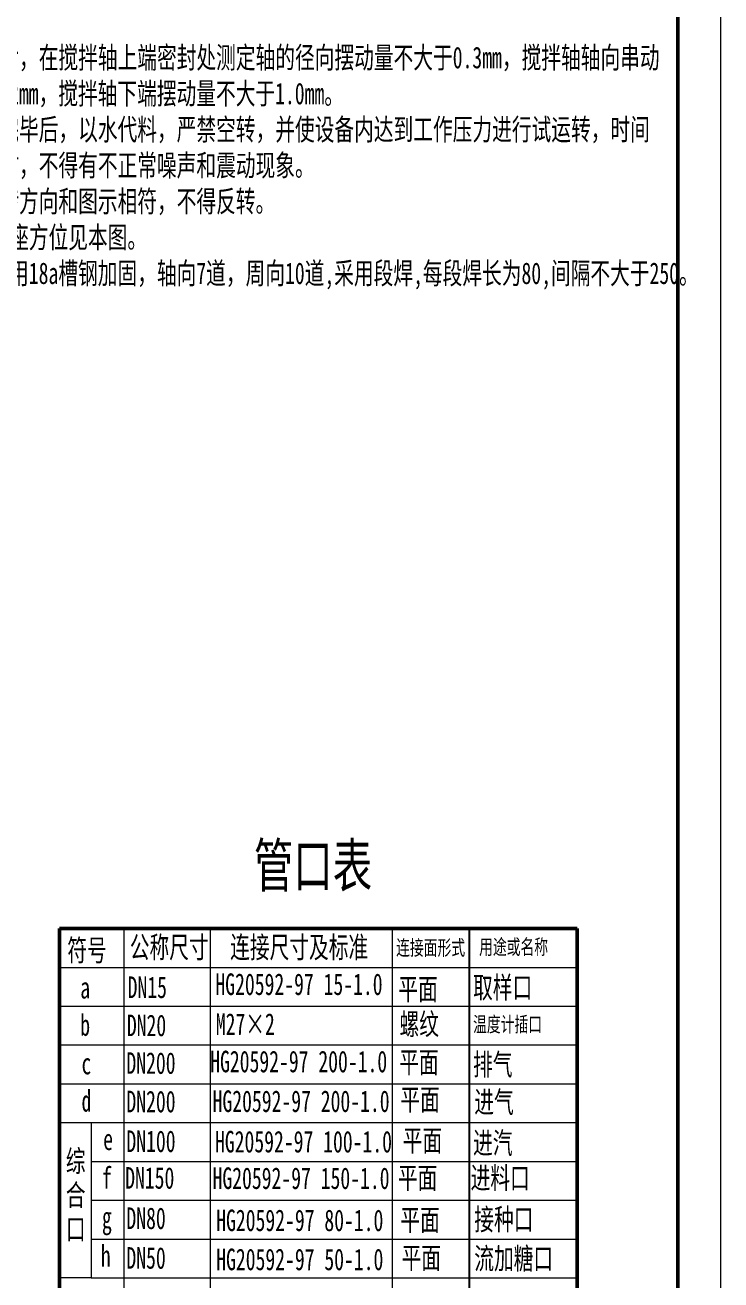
# Model space of a CAD drawing. Header units: millimetres. Extents: x 0 to 16820, y 0 to 23780.
# Drawn here: x 13595 to 16820, y 9961 to 15780 of the extents above; entities that cross this region are included whole.
import ezdxf

# ---------------------------------------------------------------- set-up
doc = ezdxf.new("R2010")
doc.units = ezdxf.units.MM
doc.header["$LTSCALE"] = 4
for name, color, linetype, lineweight in [('尺寸线', 2, 'Continuous', 15), ('粗实线', 3, 'Continuous', 50), ('细实线', 5, 'Continuous', 15)]:
    doc.layers.add(name, color=color, linetype=linetype, lineweight=lineweight)
doc.styles.add('汉字', font='SIMFANG.TTF', dxfattribs={"width": 0.67, "height": 100})

msp = doc.modelspace()

# ---------------------------------------------------------------- linework, layer by layer
msp.add_line((15654.33, 9070.6), (15654.33, 11590.6))
msp.add_line((15654.33, 9070.6), (15654.33, 11590.6))
at = {"layer": '粗实线'}
for p, q in [((16620, 200), (16620, 23580)), ((16620, 200), (16620, 23580)), ((13754.33, 9070.6), (13754.33, 11590.6)), ((13754.33, 11590.6), (16154.33, 11590.6)), ((13754.33, 9070.6), (13754.33, 11590.6)), ((13754.33, 11590.6), (16154.33, 11590.6)), ((16154.33, 11590.6), (16154.33, 9070.6)), ((16154.33, 11590.6), (16154.33, 9070.6))]:
    msp.add_line(p, q, dxfattribs=at)
at = {"layer": '细实线'}
for p, q in [((16820, 0), (16820, 23780)), ((16820, 0), (16820, 23780)), ((14054.33, 9070.6), (14054.33, 11590.6)), ((14054.33, 9070.6), (14054.33, 11590.6)), ((14454.33, 9070.6), (14454.33, 11590.6)), ((14454.33, 9070.6), (14454.33, 11590.6)), ((15297.24, 9064.74), (15297.24, 11584.74)), ((15297.24, 9064.74), (15297.24, 11584.74)), ((13754.33, 11410.6), (16154.33, 11410.6)), ((13754.33, 11410.6), (16154.33, 11410.6)), ((13754.33, 11230.6), (16154.33, 11230.6)), ((13754.33, 11230.6), (16154.33, 11230.6)), ((13754.33, 11050.6), (16154.33, 11050.6)), ((13754.33, 11050.6), (16154.33, 11050.6)), ((13754.33, 10870.6), (16154.33, 10870.6)), ((13754.33, 10870.6), (16154.33, 10870.6)), ((13754.33, 10690.6), (16154.33, 10690.6)), ((13754.33, 10690.6), (16154.33, 10690.6)), ((13900.6, 10691.45), (13900.6, 9970.6)), ((13900.6, 10691.45), (13900.6, 9970.6)), ((13900.6, 10510.6), (16154.33, 10510.6)), ((13900.6, 10510.6), (16154.33, 10510.6)), ((13900.6, 10330.6), (16154.33, 10330.6)), ((13900.6, 10330.6), (16154.33, 10330.6)), ((13900.6, 10150.6), (16154.33, 10150.6)), ((13900.6, 10150.6), (16154.33, 10150.6)), ((13900.6, 9970.6), (16154.33, 9970.6)), ((13900.6, 9970.6), (16154.33, 9970.6))]:
    msp.add_line(p, q, dxfattribs=at)
at = {"layer": '细实线', "ltscale": 4}
msp.add_line((13900.6, 9970.6), (13754.33, 9970.6), dxfattribs=at)
msp.add_line((13900.6, 9970.6), (13754.33, 9970.6), dxfattribs=at)

# ---------------------------------------------------------------- texts
at = {"style": '汉字', "width": 0.67}
for s, height, p in [('管口表', 200, (14654.84, 11783.31)), ('管口表', 200, (14654.84, 11783.31)), ('符号', 100, (13790.14, 11439.94)), ('符号', 100, (13790.14, 11439.94)), ('公称尺寸', 100, (14079.81, 11454.17)), ('公称尺寸', 100, (14079.81, 11454.17)), ('连接尺寸及标准', 100, (14545.18, 11454.17)), ('连接尺寸及标准', 100, (14545.18, 11454.17)), ('连接面形式', 70, (15314.46, 11466.94)), ('连接面形式', 70, (15314.46, 11466.94)), ('用途或名称', 70, (15699.11, 11470.55)), ('用途或名称', 70, (15699.11, 11470.55)), ('DN15', 100, (14069.76, 11268.43)), ('HG20592-97 15-1.0', 100, (14476.77, 11282.46)), ('平面', 100, (15324.87, 11259.75)), ('平面', 100, (15324.87, 11259.75)), ('取样口', 100, (15671.16, 11267.62)), ('取样口', 100, (15671.16, 11267.62)), ('a', 100, (13850.33, 11266.29)), ('a', 100, (13850.33, 11266.29)), ('b', 100, (13850.33, 11093.35)), ('b', 100, (13850.33, 11093.35)), ('DN20', 100, (14066.28, 11091.59)), ('DN20', 100, (14066.28, 11091.59)), ('M27×2', 100, (14478.59, 11097.51)), ('M27×2', 100, (14478.59, 11097.51)), ('螺纹', 100, (15330.35, 11097.52)), ('螺纹', 100, (15330.35, 11097.52)), ('温度计插口', 70, (15671.22, 11111.55)), ('温度计插口', 70, (15671.22, 11111.55)), ('DN200', 100, (14064.17, 10916.97)), ('DN200', 100, (14064.17, 10916.97)), ('HG20592-97 200-1.0', 100, (14452.56, 10924.11)), ('HG20592-97 200-1.0', 100, (14452.56, 10924.11)), ('平面', 100, (15328.58, 10920.25)), ('平面', 100, (15328.58, 10920.25)), ('排气', 100, (15671.16, 10910.57)), ('排气', 100, (15671.16, 10910.57)), ('c', 100, (13855.91, 10914.83)), ('c', 100, (13855.91, 10914.83)), ('d', 100, (13855.91, 10741.88)), ('d', 100, (13855.91, 10741.88)), ('DN200', 100, (14064.17, 10738.45)), ('DN200', 100, (14064.17, 10738.45)), ('HG20592-97 200-1.0', 100, (14463.73, 10740.01)), ('HG20592-97 200-1.0', 100, (14463.73, 10740.01)), ('平面', 100, (15334.16, 10747.31)), ('平面', 100, (15334.16, 10747.31)), ('进气', 100, (15676.75, 10736.01)), ('进气', 100, (15676.75, 10736.01)), ('DN100', 100, (14064.17, 10554.35)), ('HG20592-97 100-1.0', 100, (14474.9, 10552.47)), ('平面', 100, (15345.33, 10557.63)), ('平面', 100, (15345.33, 10557.63)), ('进汽', 100, (15671.16, 10546.33)), ('进汽', 100, (15671.16, 10546.33)), ('e', 100, (13956.45, 10563.36)), ('e', 100, (13956.45, 10563.36)), ('综', 100, (13783.3, 10462.72)), ('综', 100, (13783.3, 10462.72)), ('f', 100, (13950.87, 10384.84)), ('f', 100, (13950.87, 10384.84)), ('DN150', 100, (14058.39, 10384.23)), ('DN150', 100, (14058.39, 10384.23)), ('HG20592-97 150-1.0', 100, (14463.53, 10383.01)), ('HG20592-97 150-1.0', 100, (14463.53, 10383.01)), ('平面', 100, (15322.79, 10384.39)), ('平面', 100, (15322.79, 10384.39)), ('进料口', 100, (15659.79, 10384.25)), ('进料口', 100, (15659.79, 10384.25)), ('合', 100, (13783.3, 10304.88)), ('合', 100, (13783.3, 10304.88)), ('接种口', 100, (15676.75, 10192.53)), ('接种口', 100, (15676.75, 10192.53)), ('口', 100, (13783.3, 10147.04)), ('口', 100, (13783.3, 10147.04)), ('g', 100, (13950.87, 10200.74)), ('g', 100, (13950.87, 10200.74)), ('DN80', 100, (14064.17, 10197.31)), ('DN80', 100, (14064.17, 10197.31)), ('HG20592-97 80-1.0', 100, (14480.48, 10187.71)), ('HG20592-97 80-1.0', 100, (14480.48, 10187.71)), ('平面', 100, (15334.16, 10189.43)), ('平面', 100, (15334.16, 10189.43)), ('h', 100, (13945.28, 10022.89)), ('h', 100, (13945.28, 10022.89)), ('流加糖口', 100, (15676.75, 10010.77)), ('流加糖口', 100, (15676.75, 10010.77)), ('DN50', 100, (14064.17, 10013.21)), ('DN50', 100, (14064.17, 10013.21)), ('HG20592-97 50-1.0', 100, (14480.48, 10006.4)), ('HG20592-97 50-1.0', 100, (14480.48, 10006.4)), ('平面', 100, (15339.75, 10013.36)), ('平面', 100, (15339.75, 10013.36))]:
    msp.add_text(s, height=height, dxfattribs=at).set_placement(p)
at = {"layer": '尺寸线', "ltscale": 4, "insert": (13063.69, 18013.25), "char_height": 100, "width": 3500, "attachment_point": 1, "style": '汉字'}
msp.add_mtext('{\\C3;1、本设备按GB150-1998《钢制压力容器》和HGJ18-89《钢制化工容器制造技术要求》进行制造，试验和验收，并接受国家技术监督局颁发的《压力容器安全技术监察规程》的监督。\\P2、筒体采用电弧焊，焊条型号：1Cr18Ni9Ti间A102，1Cr18Ni9Ti与Q235间A302，Q235间T422。冷却盘管需打坡口，并采用氩弧焊，按焊接规程JB/T4709-2000。\\P3、焊接接头型式及尺寸除图中注明外，按GB985-88中规定，角焊缝的焊角尺寸按较薄的厚度，法兰的焊接按相应法兰标准的规定。接管法兰焊接均要求双面焊接并满焊。\\P4、容器上的A类的B类焊缝应进行射线探伤检查，探伤长度为每条焊缝长度的20%,且不小于250mm，并符合JB4730-94《压力容器无损检测》中的规定Ⅲ级为合格。\\P5、罐体内部所有部件焊接要求满焊，不得有任何缺陷，焊缝成形要好，焊后要打磨，并要酸洗钝化处理，酸洗钝化的钝化膜用蓝点法检查无蓝点为合格。罐体内部所有部件抛光应达到Ra0.8。\\P6、备制作完毕后，筒体以0.28MPa表压进行水压试验，冷却盘管以0.6MPa表压进行水压试验。\\P7、备组装后，在搅拌轴上端密封处测定轴的径向摆动量不大于0.3mm，搅拌轴轴向串动量允差%%p0.2mm，搅拌轴下端摆动量不大于1.0mm。\\P8、备制作完毕后，以水代料，严禁空转，并使设备内达到工作压力进行试运转，时间不少于4小时，不得有不正常噪声和震动现象。\\P9、拌轴旋转方向和图示相符，不得反转。\\P10、口及支座方位见本图。\\P11、体外部用\\f仿宋_GB2312|b0|i0|c0|p49;18a\\f仿宋_GB2312|b0|i0|c134|p49;槽钢加固，轴向7道，周向\\f仿宋_GB2312|b0|i0|c0|p49;10\\f宋体|b0|i0|c134|p49;道\\f仿宋_GB2312|b0|i0|c134|p49;,采用段焊,每段焊长为80,间隔不大于250。}', dxfattribs=at)

doc.saveas('drawing.dxf')
